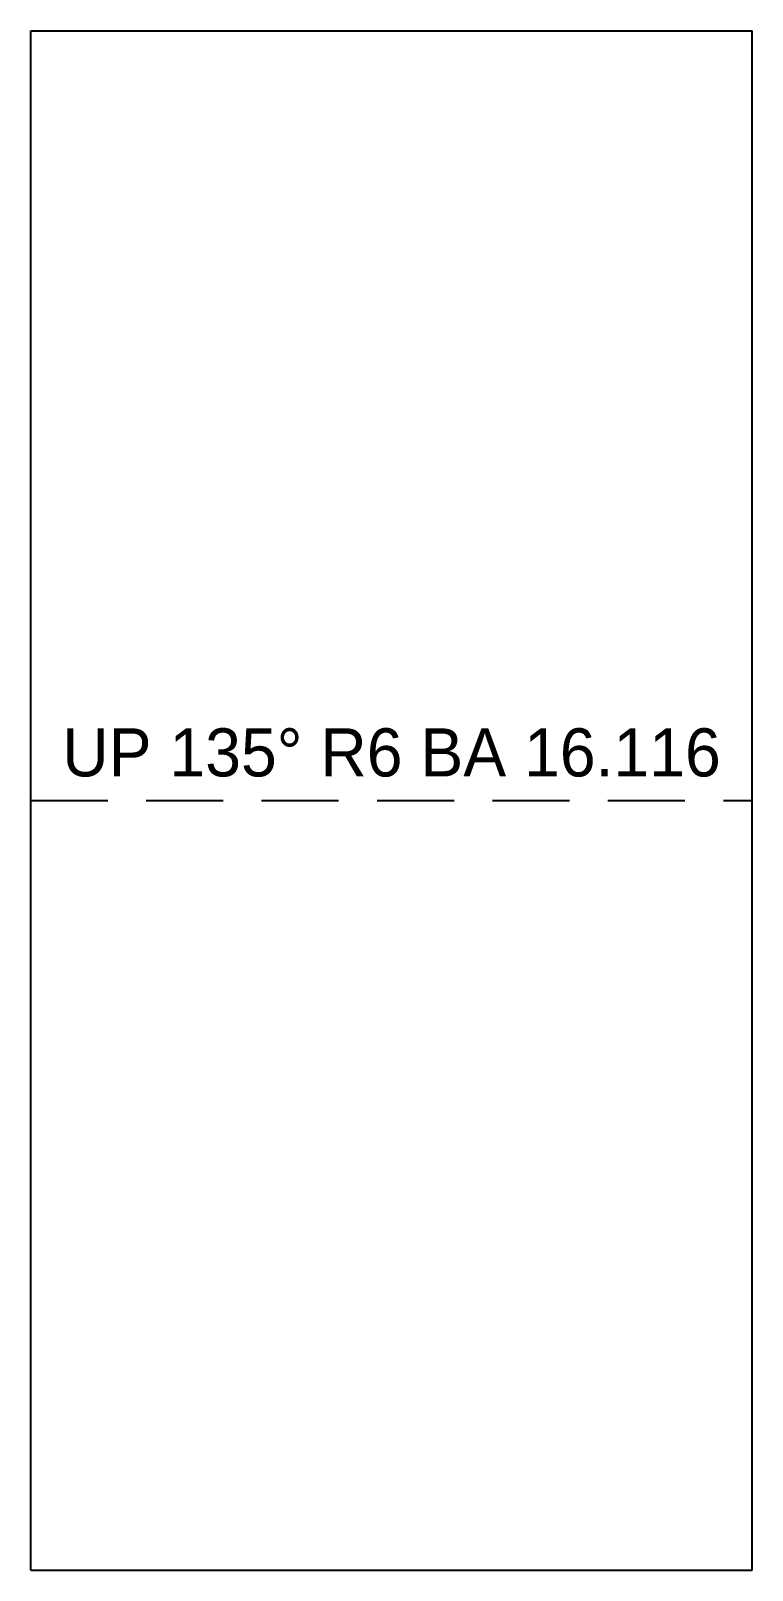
# Model space of a CAD drawing. Extents: x 0 to 37.5, y 0 to 80.
import ezdxf
from ezdxf.enums import TextEntityAlignment as Align

# ---------------------------------------------------------------- set-up
doc = ezdxf.new("R2010")
doc.units = 0
doc.linetypes.add('DASHED', pattern=[6, 4, -2])
for name, color, linetype in [('BEND_UP', 5, 'DASHED'), ('NOTES', 2, 'CONTINUOUS'), ('OUTLINE', 7, 'CONTINUOUS')]:
    doc.layers.add(name, color=color, linetype=linetype)

msp = doc.modelspace()

# ---------------------------------------------------------------- linework, layer by layer
at = {"layer": 'BEND_UP'}
msp.add_line((0, 40), (37.5, 40), dxfattribs=at)
at = {"layer": 'OUTLINE'}
for p, q in [((0, 0), (0, 80)), ((0, 80), (37.5, 80)), ((37.5, 0), (37.5, 80)), ((0, 0), (37.5, 0))]:
    msp.add_line(p, q, dxfattribs=at)

# ---------------------------------------------------------------- texts
at = {"layer": 'NOTES'}
msp.add_text('UP 135%%d R6 BA 16.116', height=2.5, dxfattribs=at).set_placement((18.75, 42.5), align=Align.MIDDLE_CENTER)

doc.saveas('drawing.dxf')
